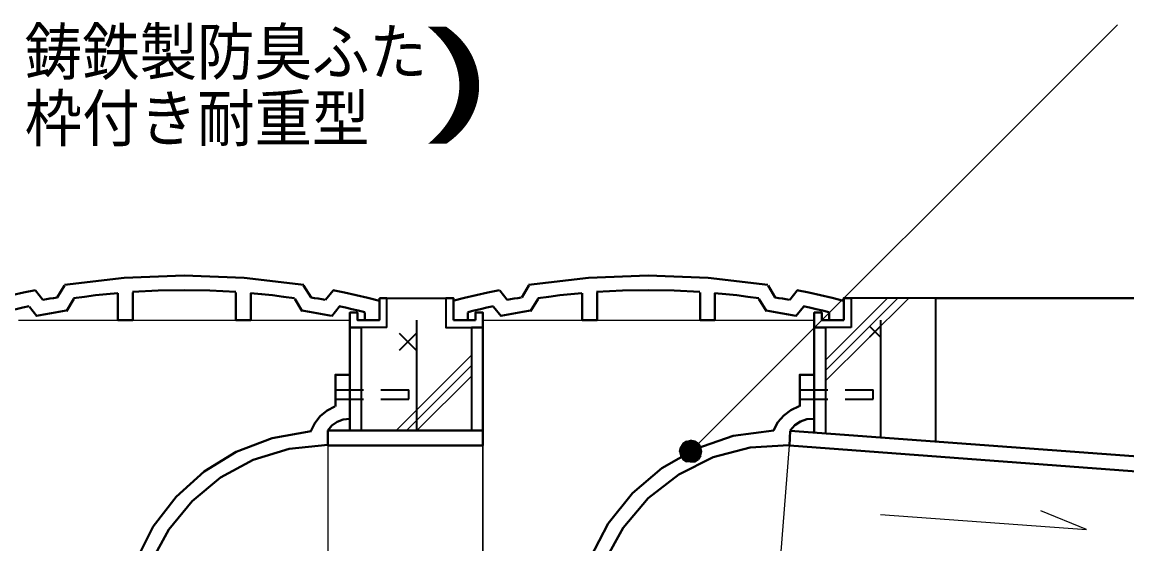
# Model space of a CAD drawing. Header units: millimetres. Extents: x 0 to 420, y 0 to 297.
# Drawn here: x 107.7 to 157.68, y 229.54 to 253.15 of the extents above; entities that cross this region are included whole.
import ezdxf
from ezdxf.enums import TextEntityAlignment as Align

# ---------------------------------------------------------------- set-up
doc = ezdxf.new("R2010")
doc.units = ezdxf.units.MM
doc.styles.add('kst32b', font='NotoSansJP-Variable.ttf')

msp = doc.modelspace()

# ---------------------------------------------------------------- hatches: boundary and pattern name
h = msp.add_hatch(color=7)
h.paths.add_polyline_path([(137.583, 234.082), (137.478, 233.913), (137.943, 233.722), (137.583, 234.082)])
h.paths.add_polyline_path([(137.478, 233.913), (137.943, 233.722), (137.435, 233.722), (137.478, 233.913)])
h.paths.add_polyline_path([(137.943, 233.722), (137.435, 233.722), (137.478, 233.532), (137.943, 233.722)])
h = msp.add_hatch(color=7)
h.paths.add_polyline_path([(138.134, 234.188), (137.943, 234.23), (137.943, 233.722), (138.134, 234.188)])
h.paths.add_polyline_path([(137.943, 234.23), (137.943, 233.722), (137.753, 234.188), (137.943, 234.23)])
h.paths.add_polyline_path([(137.943, 233.722), (137.753, 234.188), (137.583, 234.082), (137.943, 233.722)])
h = msp.add_hatch(color=7)
h.paths.add_polyline_path([(138.451, 233.722), (138.409, 233.913), (137.943, 233.722), (138.451, 233.722)])
h.paths.add_polyline_path([(138.409, 233.913), (137.943, 233.722), (138.303, 234.082), (138.409, 233.913)])
h.paths.add_polyline_path([(137.943, 233.722), (138.303, 234.082), (138.134, 234.188), (137.943, 233.722)])
msp.add_hatch(color=7).paths.add_polyline_path([(137.478, 233.532), (137.583, 233.362), (137.943, 233.722), (137.478, 233.532)])
h = msp.add_hatch(color=7)
h.paths.add_polyline_path([(137.583, 233.362), (137.753, 233.257), (137.943, 233.722), (137.583, 233.362)])
h.paths.add_polyline_path([(137.753, 233.257), (137.943, 233.722), (137.943, 233.236), (137.753, 233.257)])
h.paths.add_polyline_path([(137.943, 233.722), (137.943, 233.236), (138.134, 233.257), (137.943, 233.722)])
h = msp.add_hatch(color=7)
h.paths.add_polyline_path([(138.134, 233.257), (138.303, 233.362), (137.943, 233.722), (138.134, 233.257)])
h.paths.add_polyline_path([(138.303, 233.362), (137.943, 233.722), (138.409, 233.532), (138.303, 233.362)])
h.paths.add_polyline_path([(137.943, 233.722), (138.409, 233.532), (138.451, 233.722), (137.943, 233.722)])

# ---------------------------------------------------------------- linework, layer by layer
at = {"lineweight": 13}
for points in [[(137.943, 233.722), (157.247, 253.026)], [(144.039, 237.384), (147.32, 240.665)], [(144.039, 237.85), (146.854, 240.665)], [(144.039, 236.918), (147.807, 240.665)], [(107.548, 239.67), (112.035, 239.67)], [(112.712, 239.67), (117.369, 239.67)], [(118.046, 239.67), (122.534, 239.67)], [(128.545, 239.67), (133.033, 239.67)], [(133.71, 239.67), (138.367, 239.67)], [(139.044, 239.67), (143.531, 239.67)], [(124.629, 234.675), (128.037, 238.083)], [(125.095, 234.675), (128.037, 237.617)], [(125.561, 234.675), (128.037, 237.13)], [(121.539, 233.997), (121.539, 229.002)], [(142.028, 229.002), (142.409, 233.997)], [(155.85, 230.187), (153.776, 231.034)], [(146.537, 230.865), (155.85, 230.187)]]:
    msp.add_lwpolyline(points, dxfattribs=at)
at = {"lineweight": 30}
for points in [[(120.441, 241.254), (117.742, 241.574), (115.03, 241.681), (112.319, 241.574), (109.62, 241.254)], [(141.438, 241.254), (138.739, 241.574), (136.028, 241.681), (133.316, 241.574), (130.617, 241.254)], [(108.304, 241.019), (107.774, 240.91), (107.246, 240.792), (106.72, 240.666), (106.196, 240.531)], [(108.31, 241.004), (108.649, 240.58)], [(109.284, 240.686), (109.622, 241.237)], [(112.028, 240.891), (111.528, 240.843), (111.028, 240.787), (110.529, 240.724), (110.03, 240.654)], [(112.712, 239.67), (112.035, 239.67), (112.035, 240.877)], [(117.365, 240.944), (116.198, 241.005), (115.03, 241.025), (113.862, 241.005), (112.695, 240.944)], [(112.712, 239.67), (112.712, 240.919)], [(117.369, 239.67), (117.369, 240.919)], [(117.369, 239.67), (118.046, 239.67), (118.046, 240.877)], [(120.03, 240.654), (119.532, 240.724), (119.033, 240.787), (118.533, 240.843), (118.032, 240.891)], [(120.777, 240.686), (120.438, 241.237)], [(121.772, 241.004), (121.433, 240.58)], [(123.865, 240.531), (123.341, 240.666), (122.815, 240.792), (122.287, 240.91), (121.757, 241.019)], [(129.301, 241.019), (128.771, 240.91), (128.243, 240.792), (127.717, 240.666), (127.193, 240.531)], [(129.307, 241.004), (129.646, 240.58)], [(130.302, 240.686), (130.62, 241.237)], [(133.026, 240.891), (132.525, 240.843), (132.025, 240.787), (131.526, 240.724), (131.028, 240.654)], [(133.71, 239.67), (133.033, 239.67), (133.033, 240.877)], [(138.363, 240.944), (137.196, 241.005), (136.028, 241.025), (134.859, 241.005), (133.692, 240.944)], [(133.71, 239.67), (133.71, 240.919)], [(138.367, 239.67), (138.367, 240.919)], [(138.367, 239.67), (139.044, 239.67), (139.044, 240.877)], [(141.027, 240.654), (140.529, 240.724), (140.03, 240.787), (139.53, 240.843), (139.029, 240.891)], [(141.774, 240.686), (141.457, 241.237)], [(142.769, 241.004), (142.43, 240.58)], [(144.862, 240.531), (144.338, 240.666), (143.812, 240.792), (143.284, 240.91), (142.754, 241.019)], [(109.287, 240.692), (109.125, 240.664), (108.964, 240.636), (108.803, 240.606), (108.642, 240.577)], [(109.707, 240.072), (110.046, 240.623)], [(120.375, 240.072), (120.036, 240.623)], [(121.419, 240.577), (121.258, 240.606), (121.097, 240.636), (120.935, 240.664), (120.774, 240.692)], [(123.042, 239.331), (122.534, 239.331), (122.534, 240.009), (122.873, 240.009), (122.873, 239.67), (123.867, 239.67), (123.867, 240.665)], [(123.867, 240.665), (124.206, 240.665)], [(126.873, 240.665), (127.212, 240.665), (127.212, 239.67)], [(130.284, 240.692), (130.122, 240.664), (129.961, 240.636), (129.8, 240.606), (129.639, 240.577)], [(130.704, 240.072), (131.043, 240.623)], [(141.372, 240.072), (141.034, 240.623)], [(142.416, 240.577), (142.255, 240.606), (142.094, 240.636), (141.933, 240.664), (141.771, 240.692)], [(145.203, 240.665), (144.865, 240.665), (144.865, 239.67)], [(149.035, 240.665), (160.549, 240.665)], [(108.028, 240.293), (107.735, 240.229), (107.443, 240.164), (107.151, 240.095), (106.861, 240.024)], [(108.035, 240.263), (108.373, 239.839)], [(109.697, 240.094), (109.362, 240.039), (109.028, 239.98), (108.694, 239.919), (108.362, 239.853)], [(121.699, 239.853), (121.366, 239.919), (121.033, 239.98), (120.698, 240.039), (120.364, 240.094)], [(122.047, 240.263), (121.708, 239.839)], [(123.2, 240.024), (122.909, 240.095), (122.617, 240.164), (122.325, 240.229), (122.033, 240.293)], [(123.211, 239.67), (123.211, 240.009)], [(129.025, 240.293), (128.732, 240.229), (128.44, 240.164), (128.149, 240.095), (127.858, 240.024)], [(127.868, 239.67), (127.868, 240.009)], [(128.207, 239.67), (128.207, 240.009), (128.545, 240.009), (128.545, 239.331)], [(129.032, 240.263), (129.371, 239.839)], [(130.694, 240.094), (130.359, 240.039), (130.025, 239.98), (129.692, 239.919), (129.359, 239.853)], [(142.696, 239.853), (142.363, 239.919), (142.03, 239.98), (141.696, 240.039), (141.361, 240.094)], [(143.044, 240.263), (142.706, 239.839)], [(144.197, 240.024), (143.906, 240.095), (143.615, 240.164), (143.323, 240.229), (143.03, 240.293)], [(143.87, 239.67), (143.87, 240.009), (143.531, 240.009), (143.531, 239.331), (144.039, 239.331)], [(144.209, 239.67), (144.209, 240.009)], [(127.212, 239.67), (128.207, 239.67)], [(144.865, 239.67), (143.87, 239.67)], [(122.534, 239.331), (122.534, 234.675)], [(128.545, 239.331), (128.037, 239.331)], [(128.545, 239.331), (128.545, 234.675)], [(143.531, 239.331), (143.531, 234.569)], [(121.878, 235.754), (121.878, 237.194), (122.534, 237.194)], [(142.875, 235.754), (142.875, 237.194), (143.531, 237.194)], [(121.855, 235.758), (121.496, 235.574), (121.187, 235.321), (120.939, 235.008), (120.762, 234.646)], [(142.85, 235.766), (142.476, 235.596), (142.152, 235.351), (141.888, 235.042), (141.695, 234.679)], [(122.523, 235.204), (122.23, 235.168), (121.959, 235.062), (121.721, 234.895), (121.528, 234.671)], [(143.518, 235.201), (143.203, 235.181), (142.908, 235.081), (142.649, 234.909), (142.441, 234.671)], [(120.772, 234.644), (119.014, 234.331), (117.391, 233.709), (115.934, 232.811), (114.673, 231.671), (113.639, 230.322), (112.863, 228.796), (112.374, 227.128), (112.204, 225.351)], [(121.539, 234.675), (121.539, 233.997)], [(128.545, 234.675), (121.539, 234.675)], [(128.545, 234.675), (128.545, 233.997)], [(141.7, 234.669), (139.871, 234.426), (138.173, 233.848), (136.643, 232.971), (135.313, 231.83), (134.219, 230.463), (133.395, 228.903), (132.875, 227.187), (132.694, 225.351)], [(142.452, 234.654), (142.409, 233.997)], [(142.452, 234.654), (162.475, 233.172)], [(121.528, 234.019), (119.782, 233.843), (118.155, 233.338), (116.682, 232.538), (115.399, 231.48), (114.341, 230.197), (113.542, 228.725), (113.037, 227.098), (112.861, 225.351)], [(128.545, 233.997), (121.539, 233.997)], [(142.387, 234.011), (140.637, 233.908), (138.959, 233.461), (137.403, 232.688), (136.021, 231.609), (134.884, 230.274), (134.046, 228.753), (133.527, 227.096), (133.35, 225.351)], [(142.409, 233.997), (161.946, 232.537)]]:
    msp.add_lwpolyline(points, dxfattribs=at)
at = {"lineweight": 25}
for points in [[(124.206, 239.331), (124.206, 240.665), (126.873, 240.665), (126.873, 239.331), (128.037, 239.331)], [(145.203, 240.665), (145.203, 239.331)], [(149.035, 234.167), (149.035, 240.665), (145.203, 240.665)], [(125.54, 239.67), (125.54, 234.675)], [(146.537, 239.395), (146.029, 238.887)], [(146.029, 239.395), (146.537, 238.887)], [(146.537, 239.67), (146.537, 234.357)], [(124.206, 239.331), (123.042, 239.331)], [(123.042, 239.331), (123.042, 234.675)], [(125.54, 239.078), (124.756, 238.294)], [(124.756, 239.078), (125.54, 238.294)], [(128.037, 239.331), (128.037, 234.675)], [(144.039, 239.331), (144.039, 234.548)], [(145.203, 239.331), (144.039, 239.331)], [(121.878, 236.516), (123.148, 236.516)], [(123.931, 236.516), (125.201, 236.516)], [(125.201, 236.093), (125.201, 236.516)], [(142.875, 236.516), (144.145, 236.516)], [(144.928, 236.516), (146.198, 236.516)], [(146.198, 236.093), (146.198, 236.516)], [(121.878, 236.093), (123.148, 236.093)], [(123.931, 236.093), (125.201, 236.093)], [(142.875, 236.093), (144.145, 236.093)], [(144.928, 236.093), (146.198, 236.093)]]:
    msp.add_lwpolyline(points, dxfattribs=at)
at = {"lineweight": 13}
msp.add_lwpolyline([(128.545, 229.002), (128.545, 233.997)], close=True, dxfattribs=at)
at = {"lineweight": 0}
for points in [[(137.478, 233.913), (137.943, 233.722), (137.435, 233.722)], [(137.583, 234.082), (137.478, 233.913), (137.943, 233.722)], [(137.943, 233.722), (137.753, 234.188), (137.583, 234.082)], [(137.943, 234.23), (137.943, 233.722), (137.753, 234.188)], [(138.134, 234.188), (137.943, 234.23), (137.943, 233.722)], [(137.943, 233.722), (138.303, 234.082), (138.134, 234.188)], [(138.409, 233.913), (137.943, 233.722), (138.303, 234.082)], [(138.451, 233.722), (138.409, 233.913), (137.943, 233.722)], [(137.943, 233.722), (137.435, 233.722), (137.478, 233.532)], [(137.478, 233.532), (137.583, 233.362), (137.943, 233.722)], [(137.583, 233.362), (137.753, 233.257), (137.943, 233.722)], [(137.753, 233.257), (137.943, 233.722), (137.943, 233.236)], [(137.943, 233.722), (137.943, 233.236), (138.134, 233.257)], [(138.134, 233.257), (138.303, 233.362), (137.943, 233.722)], [(138.303, 233.362), (137.943, 233.722), (138.409, 233.532)], [(137.943, 233.722), (138.409, 233.532), (138.451, 233.722)]]:
    msp.add_lwpolyline(points, close=True, dxfattribs=at)

# ---------------------------------------------------------------- texts
at = {"style": 'kst32b'}
for s, height, p, p2 in [('(       )', 4.3315, (104.415, 248.603), (128.78, 248.603)), ('鋳鉄製防臭ふた', 2.0791, (107.823, 250.762), (126.015, 250.762)), ('枠付き耐重型', 2.0791, (107.823, 247.756), (123.416, 247.756))]:
    msp.add_text(s, height=height, dxfattribs=at).set_placement(p, p2, align=Align.FIT)

doc.saveas('drawing.dxf')
